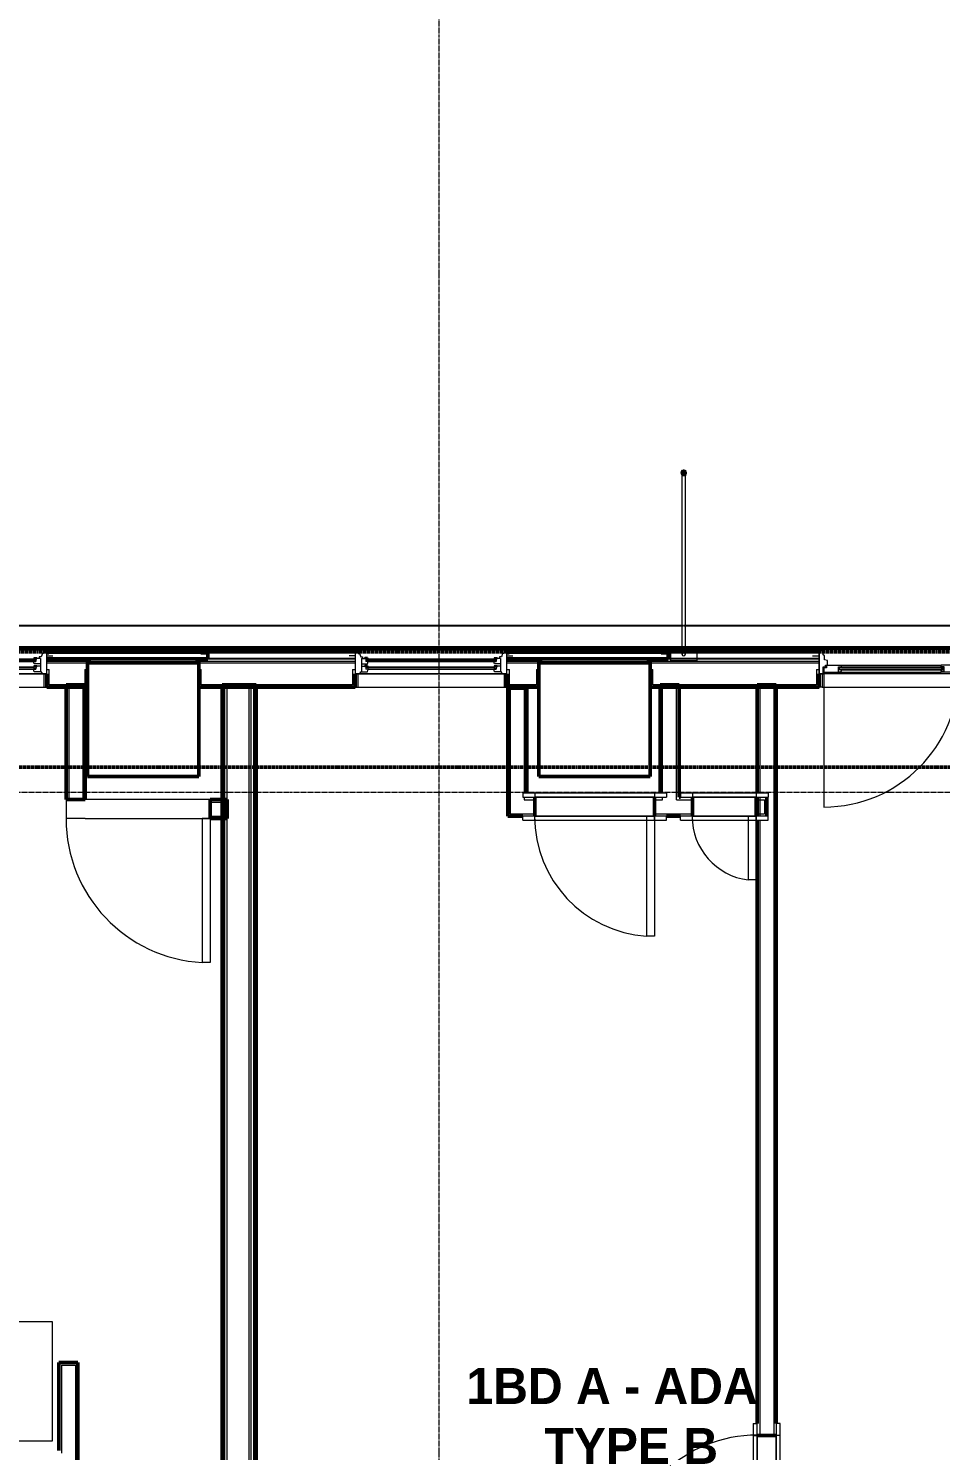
# Model space of a CAD drawing. Header units: inches. Extents: x -4235 to -464, y 9767 to 12347.
# Drawn here: x -3257.1 to -3028.8, y 10651.5 to 11007.3 of the extents above; entities that cross this region are included whole.
import ezdxf

# ---------------------------------------------------------------- set-up
doc = ezdxf.new("R2010")
doc.units = ezdxf.units.IN
doc.header["$MEASUREMENT"] = 0
doc.linetypes.add('Dash 1_16_', pattern=[0.125, 0.0625, -0.0625])
doc.linetypes.add('Grid Line 1_2_', pattern=[0.875, 0.5, -0.125, 0.125, -0.125])
for name, color, linetype, lineweight in [('0-1', 7, 'Continuous', 5), ('0-2', 10, 'Continuous', 9), ('A-AREA-IDEN', 2, 'Continuous', 9), ('A-DOOR-1', 10, 'Continuous', 9), ('A-DOOR-2', 50, 'Continuous', 20), ('A-DOOR-5', 31, 'Continuous', 9), ('A-DOOR-6', 31, 'Continuous', 20), ('A-DOOR-FRAM', 31, 'Continuous', 9), ('A-DOOR-FRAM-1', 10, 'Continuous', 9), ('A-DOOR-FRAM-3', 31, 'Continuous', 20), ('A-DOOR-GLAZ', 31, 'Continuous', 9), ('A-GENM', 5, 'Continuous', 9), ('A-GENM-4', 5, 'Continuous', 50), ('A-GLAZ-1', 151, 'Continuous', 9), ('A-GLAZ-2', 151, 'Continuous', 20), ('A-GLAZ-3', 151, 'Continuous', 50), ('A-WALL', 113, 'Continuous', 13), ('A-WALL-1', 7, 'Continuous', 50), ('A-WALL-2', 250, 'Continuous', 13), ('A-WALL-3', 10, 'Continuous', 9), ('A-WALL-4', 254, 'Continuous', 9), ('A-WALL-5', 113, 'Continuous', 9), ('A-WALL-6', 113, 'Continuous', 50), ('C-PROP-LINE-1', 91, 'Dash 1_16_', 50), ('I-WALL-1', 7, 'Continuous', 50), ('Q-SPCQ-1', 10, 'Continuous', 9), ('S-GRID-1', 1, 'Grid Line 1_2_', 9)]:
    doc.layers.add(name, color=color, linetype=linetype, lineweight=lineweight)
doc.styles.add('Century Gothic_B', font='GOTHICB.TTF', dxfattribs={"height": 9})

# ---------------------------------------------------------------- blocks, each defined once
blk = doc.blocks.new('SWING - SINGLE - FLUSH - 2-10 x 6-8 - PRIVACY-3199405-BACKGROUND - RCP - 3RD FLOOR')
at = {"layer": 'A-DOOR-1'}
blk.add_arc((17, -2.37), 34.07, 180, 266.6343, dxfattribs=at)
at = {"layer": 'A-DOOR-2'}
for p, q in [((15, -2.37), (15, -36.38)), ((17, -2.37), (15, -2.37)), ((17, -2.37), (17, -36.38)), ((17, -36.38), (15, -36.38))]:
    blk.add_line(p, q, dxfattribs=at)
at = {"layer": 'A-DOOR-FRAM-1'}
for p, q in [((-17, 3.38), (-20, 3.38)), ((-20, 3.38), (-20, 2.38)), ((-20, 2.38), (-17, 2.38)), ((17, 3.38), (-17, 3.38)), ((-17, 3.38), (-17, 2.38)), ((-17, 2.38), (17, 2.38)), ((20, 3.38), (17, 3.38)), ((17, 3.38), (17, 2.38)), ((17, 2.38), (20, 2.38)), ((20, 3.38), (20, 2.38)), ((-17, -2.37), (-20, -2.37)), ((-20, -3.37), (-20, -2.37)), ((-20, -3.37), (-17, -3.37)), ((17, -2.37), (-17, -2.37)), ((-17, -3.37), (-17, -2.37)), ((-17, -3.37), (17, -3.37)), ((20, -2.37), (17, -2.37)), ((17, -3.37), (17, -2.37)), ((17, -3.37), (20, -3.37)), ((20, -3.37), (20, -2.37))]:
    blk.add_line(p, q, dxfattribs=at)
blk = doc.blocks.new('SWING - SINGLE - FLUSH - 30_ x 80_ - MAGIC PAK DOOR - ACOUSTICAL SEAL-3199411-BACKGROUND - RCP - 3RD FLOOR')
at = {"layer": 'A-DOOR-1'}
blk.add_arc((15, -2.375), 30.067, 180, 266.18593, dxfattribs=at)
at = {"layer": 'A-DOOR-2'}
for p, q in [((13, -2.375), (13, -32.375)), ((15, -2.375), (13, -2.375)), ((15, -2.375), (15, -32.375)), ((15, -32.375), (13, -32.375))]:
    blk.add_line(p, q, dxfattribs=at)
at = {"layer": 'A-DOOR-FRAM-1'}
for p, q in [((-15, 3.375), (-18, 3.375)), ((-18, 3.375), (-18, 2.375)), ((-18, 2.375), (-15, 2.375)), ((15, 3.375), (-15, 3.375)), ((-15, 3.375), (-15, 2.375)), ((-15, 2.375), (15, 2.375)), ((18, 3.375), (15, 3.375)), ((15, 3.375), (15, 2.375)), ((15, 2.375), (18, 2.375)), ((18, 3.375), (18, 2.375)), ((-15, -2.375), (-18, -2.375)), ((-18, -3.375), (-18, -2.375)), ((-18, -3.375), (-15, -3.375)), ((15, -2.375), (-15, -2.375)), ((-15, -3.375), (-15, -2.375)), ((-15, -3.375), (15, -3.375)), ((18, -2.375), (15, -2.375)), ((15, -3.375), (15, -2.375)), ((15, -3.375), (18, -3.375)), ((18, -3.375), (18, -2.375))]:
    blk.add_line(p, q, dxfattribs=at)
blk = doc.blocks.new('SWING - SINGLE - FLUSH - 1-4 X 6-8 PASSAGE-3199409-BACKGROUND - RCP - 3RD FLOOR')
at = {"layer": 'A-DOOR-1'}
blk.add_arc((8, -2.37), 16.07, 180, 262.8492, dxfattribs=at)
at = {"layer": 'A-DOOR-2'}
for p, q in [((6, -2.37), (6, -18.32)), ((8, -2.37), (6, -2.37)), ((8, -2.37), (8, -18.32)), ((8, -18.32), (6, -18.32))]:
    blk.add_line(p, q, dxfattribs=at)
at = {"layer": 'A-DOOR-FRAM-1'}
for p, q in [((-8, 3.38), (-11, 3.38)), ((-11, 3.38), (-11, 2.38)), ((-11, 2.38), (-8, 2.38)), ((8, 3.38), (-8, 3.38)), ((-8, 3.38), (-8, 2.38)), ((-8, 2.38), (8, 2.38)), ((11, 3.38), (8, 3.38)), ((8, 3.38), (8, 2.38)), ((8, 2.38), (11, 2.38)), ((11, 3.38), (11, 2.38)), ((-8, -2.37), (-11, -2.37)), ((-11, -3.37), (-11, -2.37)), ((-11, -3.37), (-8, -3.37)), ((8, -2.37), (-8, -2.37)), ((-8, -3.37), (-8, -2.37)), ((-8, -3.37), (8, -3.37)), ((11, -2.37), (8, -2.37)), ((8, -3.37), (8, -2.37)), ((8, -3.37), (11, -3.37)), ((11, -3.37), (11, -2.37))]:
    blk.add_line(p, q, dxfattribs=at)
blk = doc.blocks.new('SWING - SINGLE - FLUSH - 36_ x 80_ - OFFSET PIVOT DOOR AT MAGIC PAK AND WASHER_DRYER-3199415-BACKGROUND - RCP - 3RD FLOOR')
at = {"layer": 'A-DOOR-1'}
blk.add_arc((18, -2.37), 36.07, 180, 266.8211, dxfattribs=at)
at = {"layer": 'A-DOOR-2'}
for p, q in [((16, -2.37), (16, -38.39)), ((18, -2.37), (16, -2.37)), ((18, -2.37), (18, -38.39)), ((18, -38.39), (16, -38.39))]:
    blk.add_line(p, q, dxfattribs=at)
blk = doc.blocks.new('Refrigerator_-_Side-by-Side_6047 - 36_ X 30_-1372843-BACKGROUND - RCP - 3RD FLOOR')
at = {"layer": 'Q-SPCQ-1'}
for p, q in [((-17.88, 15.58), (17.87, 15.58)), ((-17.88, -14.42), (-17.88, 15.58)), ((17.87, 15.58), (17.87, -14.42)), ((17.87, -14.42), (-17.88, -14.42))]:
    blk.add_line(p, q, dxfattribs=at)
blk = doc.blocks.new('CTR - 1st Phase - Unit Layouts_rvt-1-BACKGROUND - RCP - 3RD FLOOR')
at = {"layer": 'A-WALL-1'}
for p, q in [((-3247.6, 10814.39), (-3247.6, 10843.13)), ((-3247.6, 10843.13), (-3246.97, 10843.13)), ((-3246.97, 10843.13), (-3243.47, 10843.13)), ((-3243.47, 10843.13), (-3242.85, 10843.13)), ((-3242.85, 10843.13), (-3242.85, 10814.39)), ((-3137.12, 10810.24), (-3137.12, 10842.61)), ((-3137.12, 10842.61), (-3136.5, 10842.61)), ((-3136.5, 10842.61), (-3133, 10842.61)), ((-3133, 10842.61), (-3132.37, 10842.61)), ((-3132.37, 10842.61), (-3132.37, 10815.99)), ((-3098.98, 10815.99), (-3098.98, 10843.14)), ((-3098.98, 10843.14), (-3098.35, 10843.14)), ((-3098.35, 10843.14), (-3094.85, 10843.14)), ((-3094.85, 10843.14), (-3094.23, 10843.14)), ((-3094.23, 10843.14), (-3094.23, 10814.99)), ((-3074.67, 10815.99), (-3074.67, 10843.14)), ((-3074.67, 10843.14), (-3074.05, 10843.14)), ((-3074.05, 10843.14), (-3070.55, 10843.14)), ((-3070.55, 10843.14), (-3069.92, 10843.14)), ((-3069.92, 10843.14), (-3069.92, 10658.34)), ((-3242.85, 10814.39), (-3247.6, 10814.39)), ((-3211.6, 10809.64), (-3211.6, 10814.39)), ((-3211.6, 10814.39), (-3207.32, 10814.39)), ((-3207.32, 10814.39), (-3207.32, 10813.77)), ((-3207.32, 10813.77), (-3207.32, 10810.27)), ((-3130.36, 10814.99), (-3130.36, 10810.24)), ((-3100.36, 10810.24), (-3100.36, 10814.99)), ((-3094.23, 10814.99), (-3093.92, 10814.99)), ((-3090.92, 10814.99), (-3090.92, 10810.24)), ((-3074.92, 10810.24), (-3074.92, 10814.99)), ((-3074.67, 10810.24), (-3074.67, 10814.99)), ((-3072.24, 10814.99), (-3072.24, 10814.36)), ((-3072.24, 10814.36), (-3072.24, 10810.86)), ((-3207.32, 10809.64), (-3211.6, 10809.64)), ((-3207.32, 10810.27), (-3207.32, 10809.64)), ((-3136.5, 10810.24), (-3137.12, 10810.24)), ((-3133.36, 10810.24), (-3136.5, 10810.24)), ((-3093.92, 10810.24), (-3097.36, 10810.24)), ((-3074.67, 10658.34), (-3074.67, 10809.24)), ((-3072.24, 10810.86), (-3072.24, 10810.24)), ((-3249.45, 10651.54), (-3249.45, 10673.55)), ((-3249.45, 10673.55), (-3248.82, 10673.55)), ((-3248.82, 10673.55), (-3245.32, 10673.55)), ((-3245.32, 10673.55), (-3244.7, 10673.55)), ((-3244.7, 10673.55), (-3244.7, 10568.04)), ((-3069.92, 10655.34), (-3074.67, 10655.34))]:
    blk.add_line(p, q, dxfattribs=at)
at = {"layer": 'A-WALL-2'}
for p, q in [((-3246.97, 10842.51), (-3246.97, 10814.39)), ((-3246.97, 10842.51), (-3243.47, 10842.51)), ((-3243.47, 10842.51), (-3243.47, 10814.39)), ((-3136.5, 10841.99), (-3136.5, 10810.86)), ((-3136.5, 10841.99), (-3133, 10841.99)), ((-3133, 10841.99), (-3133, 10815.99)), ((-3098.35, 10842.51), (-3094.85, 10842.51)), ((-3098.35, 10815.99), (-3098.35, 10842.51)), ((-3094.85, 10814.99), (-3094.85, 10842.51)), ((-3074.05, 10842.51), (-3070.55, 10842.51)), ((-3074.05, 10842.51), (-3074.05, 10815.99)), ((-3070.55, 10842.51), (-3070.55, 10655.34)), ((-3211.6, 10813.77), (-3207.95, 10813.77)), ((-3207.95, 10813.77), (-3207.95, 10810.27)), ((-3133, 10814.99), (-3133, 10814.36)), ((-3133, 10814.36), (-3132.37, 10814.36)), ((-3132.37, 10814.36), (-3130.36, 10814.36)), ((-3100.36, 10814.36), (-3098.35, 10814.36)), ((-3098.35, 10814.36), (-3098.35, 10814.99)), ((-3094.85, 10814.36), (-3094.85, 10814.99)), ((-3094.85, 10814.36), (-3090.92, 10814.36)), ((-3074.92, 10814.36), (-3072.86, 10814.36)), ((-3074.05, 10814.99), (-3074.05, 10810.24)), ((-3072.86, 10814.36), (-3072.86, 10810.86)), ((-3211.6, 10810.27), (-3207.95, 10810.27)), ((-3136.5, 10810.86), (-3133, 10810.86)), ((-3133, 10810.86), (-3132.37, 10810.86)), ((-3132.37, 10810.86), (-3130.36, 10810.86)), ((-3100.36, 10810.86), (-3090.92, 10810.86)), ((-3074.92, 10810.86), (-3072.86, 10810.86)), ((-3074.05, 10809.24), (-3074.05, 10655.34)), ((-3248.82, 10672.93), (-3245.32, 10672.93)), ((-3248.82, 10672.93), (-3248.82, 10650.92)), ((-3245.32, 10672.93), (-3245.32, 10568.04))]:
    blk.add_line(p, q, dxfattribs=at)
at = {"layer": 'A-WALL-3'}
for p, q in [((-3247.6, 10814.39), (-3247.6, 10809.64)), ((-3211.6, 10814.39), (-3242.85, 10814.39)), ((-3100.36, 10814.99), (-3130.36, 10814.99)), ((-3074.92, 10814.99), (-3090.92, 10814.99)), ((-3242.85, 10809.64), (-3247.6, 10809.64)), ((-3242.85, 10809.64), (-3211.6, 10809.64)), ((-3130.36, 10810.24), (-3100.36, 10810.24)), ((-3090.92, 10810.24), (-3074.92, 10810.24)), ((-3074.67, 10655.34), (-3074.67, 10621.34)), ((-3069.92, 10621.34), (-3069.92, 10655.34))]:
    blk.add_line(p, q, dxfattribs=at)
at = {"layer": 'A-WALL-4'}
for p, q in [((-3242.85, 10814.39), (-3247.6, 10814.39)), ((-3211.6, 10809.64), (-3211.6, 10814.39)), ((-3130.36, 10810.24), (-3130.36, 10814.99)), ((-3100.36, 10810.24), (-3100.36, 10814.99)), ((-3090.92, 10810.24), (-3090.92, 10814.99)), ((-3074.92, 10810.24), (-3074.92, 10814.99)), ((-3074.67, 10655.34), (-3069.92, 10655.34))]:
    blk.add_line(p, q, dxfattribs=at)
at = {"layer": '0-2'}
for name, p in [('SWING - SINGLE - FLUSH - 30_ x 80_ - MAGIC PAK DOOR - ACOUSTICAL SEAL-3199411-BACKGROUND - RCP - 3RD FLOOR', (-3115.36, 10812.61)), ('SWING - SINGLE - FLUSH - 1-4 X 6-8 PASSAGE-3199409-BACKGROUND - RCP - 3RD FLOOR', (-3082.92, 10812.61)), ('SWING - SINGLE - FLUSH - 36_ x 80_ - OFFSET PIVOT DOOR AT MAGIC PAK AND WASHER_DRYER-3199415-BACKGROUND - RCP - 3RD FLOOR', (-3229.6, 10812.02)), ('Refrigerator_-_Side-by-Side_6047 - 36_ X 30_-1372843-BACKGROUND - RCP - 3RD FLOOR', (-3269.05, 10668.28))]:
    blk.add_blockref(name, p, dxfattribs=at)
at = {"layer": '0-2', "rotation": 269.9999999999209}
blk.add_blockref('SWING - SINGLE - FLUSH - 2-10 x 6-8 - PRIVACY-3199405-BACKGROUND - RCP - 3RD FLOOR', (-3072.3, 10638.34), dxfattribs=at)
blk = doc.blocks.new('CTR - 1st Phase - Common Walls_rvt-1-BACKGROUND - RCP - 3RD FLOOR')
at = {"layer": 'A-WALL-2'}
for p, q in [((-3207.95, 10476.16), (-3207.95, 10843.14)), ((-3207.32, 10476.16), (-3207.32, 10843.14)), ((-3201.82, 10476.16), (-3201.82, 10843.14)), ((-3201.32, 10476.16), (-3201.32, 10843.14)), ((-3200.7, 10476.16), (-3200.7, 10843.14))]:
    blk.add_line(p, q, dxfattribs=at)
at = {"layer": 'I-WALL-1'}
for p, q in [((-3208.57, 10476.16), (-3208.57, 10843.14)), ((-3208.57, 10843.14), (-3200.07, 10843.14)), ((-3200.07, 10843.14), (-3200.07, 10582.66))]:
    blk.add_line(p, q, dxfattribs=at)
blk = doc.blocks.new('Basic Wall _ EXT - FIBER CEMENT - LARGE - ___-2162459-BACKGROUND - RCP - 3RD FLOOR')
at = {"layer": 'A-WALL-5'}
for p, q in [((-2176.93, 10852.26), (-3400.56, 10852.26)), ((-2176.93, 10852.26), (-3400.55, 10852.26)), ((-2176.93, 10852.26), (-3400.55, 10852.26)), ((-2176.93, 10852.28), (-3400.53, 10852.28)), ((-2176.93, 10852.3), (-3400.52, 10852.3)), ((-2176.93, 10852.3), (-3400.52, 10852.3)), ((-2067.92, 10852.6), (-3400.21, 10852.6)), ((-3212.17, 10849.67), (-3252.51, 10849.67)), ((-3212.17, 10849.67), (-3252.51, 10849.67)), ((-3252.51, 10849.64), (-3242.32, 10849.64)), ((-3242.32, 10849.64), (-3252.51, 10849.64)), ((-3241.89, 10849.64), (-3242.32, 10849.64)), ((-3214.89, 10849.64), (-3241.89, 10849.64)), ((-3214.45, 10849.64), (-3214.89, 10849.64)), ((-3214.45, 10849.64), (-3212.17, 10849.64)), ((-3212.17, 10849.64), (-3214.45, 10849.64)), ((-3175.34, 10849.67), (-3212.17, 10849.67)), ((-3175.34, 10849.67), (-3212.17, 10849.67)), ((-3212.17, 10849.64), (-3175.34, 10849.64)), ((-3175.34, 10849.64), (-3212.17, 10849.64)), ((-3096.97, 10849.67), (-3137.31, 10849.67)), ((-3096.97, 10849.67), (-3137.31, 10849.67)), ((-3137.31, 10849.64), (-3129.32, 10849.64)), ((-3129.32, 10849.64), (-3137.31, 10849.64)), ((-3128.89, 10849.64), (-3129.32, 10849.64)), ((-3101.89, 10849.64), (-3128.89, 10849.64)), ((-3101.45, 10849.64), (-3101.89, 10849.64)), ((-3101.45, 10849.64), (-3096.97, 10849.64)), ((-3096.97, 10849.64), (-3101.45, 10849.64)), ((-3059.19, 10849.67), (-3096.97, 10849.67)), ((-3059.19, 10849.67), (-3096.97, 10849.67)), ((-3096.97, 10849.64), (-3059.19, 10849.64)), ((-3059.19, 10849.64), (-3096.97, 10849.64))]:
    blk.add_line(p, q, dxfattribs=at)
blk = doc.blocks.new('Basic Wall _ EXT - FIBER CEMENT - SMALL - ___-2145933-BACKGROUND - RCP - 3RD FLOOR')
at = {"layer": 'A-WALL-5'}
for p, q in [((-3394.94, 10857.87), (-3093.45, 10857.87)), ((-3093.45, 10857.87), (-3394.94, 10857.87)), ((-3093.45, 10857.95), (-3394.86, 10857.95)), ((-3093.45, 10857.95), (-3394.86, 10857.95)), ((-3093.34, 10857.95), (-3093.39, 10857.95)), ((-3093.34, 10857.95), (-3093.39, 10857.95)), ((-3093.39, 10857.87), (-3093.34, 10857.87)), ((-3093.34, 10857.87), (-3093.39, 10857.87)), ((-3093.27, 10857.95), (-3093.33, 10857.95)), ((-3093.27, 10857.95), (-3093.33, 10857.95)), ((-3093.33, 10857.87), (-3093.27, 10857.87)), ((-3093.27, 10857.87), (-3093.33, 10857.87)), ((-3093.18, 10857.95), (-3093.25, 10857.95)), ((-3093.18, 10857.95), (-3093.25, 10857.95)), ((-3093.25, 10857.87), (-3093.18, 10857.87)), ((-3093.18, 10857.87), (-3093.25, 10857.87)), ((-3093.08, 10857.95), (-3093.16, 10857.95)), ((-3093.08, 10857.95), (-3093.16, 10857.95)), ((-3093.16, 10857.87), (-3093.08, 10857.87)), ((-3093.08, 10857.87), (-3093.16, 10857.87)), ((-3092.99, 10857.95), (-3093.07, 10857.95)), ((-3092.99, 10857.95), (-3093.07, 10857.95)), ((-3093.07, 10857.87), (-3092.99, 10857.87)), ((-3092.99, 10857.87), (-3093.07, 10857.87)), ((-3092.9, 10857.95), (-3092.97, 10857.95)), ((-3092.9, 10857.95), (-3092.97, 10857.95)), ((-3092.97, 10857.87), (-3092.9, 10857.87)), ((-3092.9, 10857.87), (-3092.97, 10857.87)), ((-3092.82, 10857.95), (-3092.88, 10857.95)), ((-3092.82, 10857.95), (-3092.88, 10857.95)), ((-3092.88, 10857.87), (-3092.82, 10857.87)), ((-3092.82, 10857.87), (-3092.88, 10857.87)), ((-3092.76, 10857.95), (-3092.81, 10857.95)), ((-3092.76, 10857.95), (-3092.81, 10857.95)), ((-3092.81, 10857.87), (-3092.76, 10857.87)), ((-3092.76, 10857.87), (-3092.81, 10857.87)), ((-2989.96, 10857.95), (-3092.7, 10857.95)), ((-2989.96, 10857.95), (-3092.7, 10857.95)), ((-3092.7, 10857.87), (-2989.96, 10857.87)), ((-2989.96, 10857.87), (-3092.7, 10857.87)), ((-3096.33, 10851.92), (-3400.67, 10851.92)), ((-3096.33, 10851.85), (-3400.67, 10851.85)), ((-3175.34, 10851.47), (-3252.51, 10851.47)), ((-3175.34, 10851.39), (-3252.51, 10851.39)), ((-3175.34, 10851.39), (-3252.51, 10851.39)), ((-3096.33, 10851.47), (-3137.31, 10851.47)), ((-3096.33, 10851.39), (-3137.31, 10851.39)), ((-3096.33, 10851.39), (-3137.31, 10851.39)), ((-3096.22, 10851.92), (-3096.33, 10851.92)), ((-3096.22, 10851.85), (-3096.33, 10851.85)), ((-3096.24, 10851.47), (-3096.33, 10851.47)), ((-3096.24, 10851.39), (-3096.33, 10851.39)), ((-3096.24, 10851.39), (-3096.33, 10851.39)), ((-3095.9, 10851.92), (-3096.22, 10851.92)), ((-3095.91, 10851.85), (-3096.22, 10851.85)), ((-3093.45, 10851.47), (-3096.22, 10851.47)), ((-3093.45, 10851.39), (-3096.22, 10851.39)), ((-3093.45, 10851.39), (-3096.22, 10851.39)), ((-3095.39, 10851.92), (-3095.89, 10851.92)), ((-3095.4, 10851.85), (-3095.89, 10851.85)), ((-3094.72, 10851.92), (-3095.37, 10851.92)), ((-3094.74, 10851.85), (-3095.37, 10851.85)), ((-3093.94, 10851.92), (-3094.7, 10851.92)), ((-3093.45, 10851.85), (-3094.7, 10851.85)), ((-3093.45, 10851.92), (-3093.92, 10851.92)), ((-3093.34, 10851.92), (-3093.4, 10851.92)), ((-3093.34, 10851.85), (-3093.4, 10851.85)), ((-3093.34, 10851.47), (-3093.4, 10851.47)), ((-3093.34, 10851.39), (-3093.4, 10851.39)), ((-3093.34, 10851.39), (-3093.4, 10851.39)), ((-3093.26, 10851.92), (-3093.34, 10851.92)), ((-3093.26, 10851.85), (-3093.34, 10851.85)), ((-3093.26, 10851.47), (-3093.34, 10851.47)), ((-3093.26, 10851.39), (-3093.34, 10851.39)), ((-3093.26, 10851.39), (-3093.34, 10851.39)), ((-3093.17, 10851.92), (-3093.26, 10851.92)), ((-3093.17, 10851.85), (-3093.26, 10851.85)), ((-3093.17, 10851.39), (-3093.26, 10851.39)), ((-3093.17, 10851.39), (-3093.26, 10851.39)), ((-3093.17, 10851.47), (-3093.23, 10851.47)), ((-3093.1, 10851.92), (-3093.17, 10851.92)), ((-3093.08, 10851.85), (-3093.17, 10851.85)), ((-3093.08, 10851.47), (-3093.17, 10851.47)), ((-3093.08, 10851.39), (-3093.17, 10851.39)), ((-3093.08, 10851.39), (-3093.17, 10851.39)), ((-3092.98, 10851.92), (-3093.07, 10851.92)), ((-3092.98, 10851.85), (-3093.07, 10851.85)), ((-3092.98, 10851.47), (-3093.07, 10851.47)), ((-3092.98, 10851.39), (-3093.07, 10851.39)), ((-3092.98, 10851.39), (-3093.07, 10851.39)), ((-3092.89, 10851.92), (-3092.98, 10851.92)), ((-3092.89, 10851.85), (-3092.98, 10851.85)), ((-3092.89, 10851.47), (-3092.98, 10851.47)), ((-3092.89, 10851.39), (-3092.98, 10851.39)), ((-3092.89, 10851.39), (-3092.98, 10851.39)), ((-3092.81, 10851.92), (-3092.89, 10851.92)), ((-3092.81, 10851.85), (-3092.89, 10851.85)), ((-3092.81, 10851.47), (-3092.89, 10851.47)), ((-3092.81, 10851.39), (-3092.89, 10851.39)), ((-3092.81, 10851.39), (-3092.89, 10851.39)), ((-3092.75, 10851.92), (-3092.81, 10851.92)), ((-3092.75, 10851.85), (-3092.81, 10851.85)), ((-3092.75, 10851.47), (-3092.81, 10851.47)), ((-3092.75, 10851.39), (-3092.81, 10851.39)), ((-3092.75, 10851.39), (-3092.81, 10851.39)), ((-3092.26, 10851.92), (-3092.7, 10851.92)), ((-3090.82, 10851.85), (-3092.7, 10851.85)), ((-3089.94, 10851.47), (-3092.7, 10851.47)), ((-3089.94, 10851.39), (-3092.7, 10851.39)), ((-3089.94, 10851.39), (-3092.7, 10851.39)), ((-3091.48, 10851.92), (-3092.23, 10851.92)), ((-3090.8, 10851.92), (-3091.45, 10851.92)), ((-3090.28, 10851.92), (-3090.78, 10851.92)), ((-3090.29, 10851.85), (-3090.78, 10851.85)), ((-3089.94, 10851.92), (-3090.25, 10851.92)), ((-3089.94, 10851.85), (-3090.24, 10851.85)), ((-3089.83, 10851.92), (-3089.93, 10851.92)), ((-3089.83, 10851.85), (-3089.93, 10851.85)), ((-3089.83, 10851.47), (-3089.92, 10851.47)), ((-3089.83, 10851.39), (-3089.91, 10851.39)), ((-3089.83, 10851.39), (-3089.91, 10851.39)), ((-3059.19, 10851.92), (-3089.83, 10851.92)), ((-3059.19, 10851.85), (-3089.83, 10851.85)), ((-3059.19, 10851.47), (-3089.83, 10851.47)), ((-3059.19, 10851.39), (-3089.83, 10851.39)), ((-3059.19, 10851.39), (-3089.83, 10851.39)), ((-3242.32, 10848.97), (-3252.51, 10848.97)), ((-3242.32, 10848.97), (-3252.51, 10848.97)), ((-3175.34, 10848.97), (-3214.45, 10848.97)), ((-3175.34, 10848.97), (-3214.45, 10848.97)), ((-3129.32, 10848.97), (-3137.31, 10848.97)), ((-3129.32, 10848.97), (-3137.31, 10848.97)), ((-3059.19, 10848.97), (-3101.45, 10848.97)), ((-3059.19, 10848.97), (-3101.45, 10848.97))]:
    blk.add_line(p, q, dxfattribs=at)
blk = doc.blocks.new('Door-Inswing-Andersen-400_Series-Single - 3_ 0-1_8_ x 6_ 7-1_2_ - 3rd floor-2895941-BACKGROUND - RCP - 3RD FLOOR')
at = {"layer": 'A-DOOR-5'}
blk.add_line((16.87, 0.66), (16.87, 34.41), dxfattribs=at)
blk.add_arc((16.87, 0.66), 33.75, 90, 180, dxfattribs=at)
at = {"layer": 'A-DOOR-6'}
for p, q in [((-16.87, -0.41), (-16.87, 0.66)), ((-16.87, 0.66), (-12.44, 0.66)), ((-13.19, 0.66), (-13.19, -0.66)), ((-13.19, 0.66), (-13.19, 0.59)), ((-13.19, 0.59), (-12.67, 0.59)), ((-12.44, 0.09), (-13.19, 0.09)), ((-12.67, 0.59), (-12.47, 0.34)), ((-12.47, 0.34), (-12.44, 0.16)), ((12.44, 0.66), (-12.44, 0.66)), ((-12.44, 0.16), (-12.44, 0.09)), ((16.87, 0.66), (12.44, 0.66)), ((12.47, 0.34), (12.44, 0.16)), ((12.44, 0.16), (12.44, 0.09)), ((12.44, 0.09), (13.19, 0.09)), ((12.67, 0.59), (12.47, 0.34)), ((13.19, 0.59), (12.67, 0.59)), ((13.19, 0.66), (13.19, -0.66)), ((13.19, 0.66), (13.19, 0.59)), ((16.87, -0.41), (16.87, 0.66)), ((-16.26, -0.42), (-16.87, -0.41)), ((-16.26, -1.06), (-16.26, -0.42)), ((-16.26, -1.06), (-12.44, -1.06)), ((-13.19, -0.66), (-12.44, -0.66)), ((-12.44, -0.75), (-12.47, -1.06)), ((-12.44, -0.66), (-12.44, -0.75)), ((12.44, -1.06), (-12.44, -1.06)), ((12.44, -0.66), (12.44, -0.75)), ((13.19, -0.66), (12.44, -0.66)), ((12.44, -0.75), (12.47, -1.06)), ((16.26, -1.06), (12.44, -1.06)), ((16.26, -0.42), (16.87, -0.41)), ((16.26, -1.06), (16.26, -0.42))]:
    blk.add_line(p, q, dxfattribs=at)
at = {"layer": 'A-DOOR-FRAM'}
for p, q in [((-17.94, 4.44), (-17.31, 4.44)), ((-17.94, 1.12), (-17.94, 4.44)), ((-17.31, 4.44), (-17.31, 1.12)), ((17.31, 4.44), (17.94, 4.44)), ((17.31, 1.12), (17.31, 4.44)), ((17.94, 4.44), (17.94, 1.12)), ((-17.31, 1.12), (-17.94, 1.12)), ((17.94, 1.12), (17.31, 1.12))]:
    blk.add_line(p, q, dxfattribs=at)
at = {"layer": 'A-DOOR-FRAM-3'}
for p, q in [((-18.06, -4.75), (-18.06, 1.12)), ((-18.06, 1.12), (-17.03, 1.12)), ((-17.69, 1.12), (-18.06, 1.12)), ((-18.06, 1.12), (18.06, 1.12)), ((-18.06, -5.09), (-18.06, 1.12)), ((-17.03, 1.12), (-17.03, -0.66)), ((17.03, 1.12), (17.03, -0.66)), ((18.06, 1.12), (17.03, 1.12)), ((18.06, -4.75), (18.06, 1.12)), ((18.06, 1.12), (18.06, -5.09)), ((-19.69, -3.44), (-18.06, -3.44)), ((-17.03, -0.66), (-16.45, -0.66)), ((-16.69, -3.39), (-17.03, -3.63)), ((-16, -2.23), (-16.69, -2.39)), ((-16.69, -2.39), (-16.69, -3.39)), ((-16.45, -0.66), (-16.45, -1.09)), ((-16.45, -1.09), (-16, -1.09)), ((-16, -1.09), (-16, -2.23)), ((16.45, -1.09), (16, -1.09)), ((16, -1.09), (16, -2.23)), ((16, -2.23), (16.69, -2.39)), ((16.45, -0.66), (16.45, -1.09)), ((17.03, -0.66), (16.45, -0.66)), ((16.69, -2.39), (16.69, -3.39)), ((16.69, -3.39), (17.03, -3.63)), ((19.69, -3.44), (18.06, -3.44)), ((-18.06, -4.75), (-17.03, -4.75)), ((18.06, -5.09), (-18.06, -5.09)), ((-17.03, -3.63), (-17.03, -4.75)), ((17.03, -3.63), (17.03, -4.75)), ((18.06, -4.75), (17.03, -4.75))]:
    blk.add_line(p, q, dxfattribs=at)
at = {"layer": 'A-DOOR-GLAZ'}
for p, q in [((12.44, 0.09), (-12.44, 0.09)), ((-13.19, -0.06), (-12.44, -0.06)), ((-12.44, -0.5), (-13.19, -0.5)), ((-12.98, -0.5), (-12.98, -0.06)), ((12.44, -0.06), (-12.44, -0.06)), ((12.44, -0.5), (-12.44, -0.5)), ((12.44, -0.66), (-12.44, -0.66)), ((13.19, -0.06), (12.44, -0.06)), ((12.44, -0.5), (13.19, -0.5)), ((12.98, -0.5), (12.98, -0.06))]:
    blk.add_line(p, q, dxfattribs=at)
blk = doc.blocks.new('Perforated Panel at Magic-Pak - hvac panel - 3rd floor-2505075-BACKGROUND - RCP - 3RD FLOOR')
at = {"layer": 'A-GLAZ-3'}
for p, q in [((-19.01, 4.44), (19.01, 4.44)), ((-19.01, 4.37), (-19.01, 4.44)), ((19.01, 4.37), (-19.01, 4.37)), ((19.01, 4.44), (19.01, 4.37))]:
    blk.add_line(p, q, dxfattribs=at)
blk = doc.blocks.new('Window-Double_Hung-Andersen-400_Series-Tilt_Wash - DOUBLE HUNG - COTTAGE - 3RD FLOOR-2888224-BACKGROUND - RCP - 3RD FLOOR')
at = {"layer": 'A-GLAZ-1'}
for p, q in [((-16.29, 2.5), (-15.7, 2.5)), ((-16.29, 2.12), (-15.7, 2.12)), ((-16.29, 0.56), (-15.7, 0.56)), ((-16.29, 0.19), (-15.7, 0.19)), ((-15.82, 2.5), (-15.82, 2.12)), ((-15.82, 0.56), (-15.82, 0.19)), ((-15.7, 2.63), (15.7, 2.63)), ((-15.7, 2.5), (15.7, 2.5)), ((-15.7, 2.12), (15.7, 2.12)), ((-15.7, 2), (15.7, 2)), ((-15.7, 0.69), (15.7, 0.69)), ((-15.7, 0.56), (15.7, 0.56)), ((-15.7, 0.19), (15.7, 0.19)), ((-15.7, 0.06), (15.7, 0.06)), ((16.29, 2.5), (15.7, 2.5)), ((16.29, 2.12), (15.7, 2.12)), ((16.29, 0.56), (15.7, 0.56)), ((16.29, 0.19), (15.7, 0.19)), ((15.82, 2.5), (15.82, 2.12)), ((15.82, 0.56), (15.82, 0.19)), ((-19.01, -2.44), (-19.01, -3.94)), ((-19.01, -2.44), (-18.95, -2.44)), ((18.95, -1.06), (-18.95, -1.06)), ((-18.95, -1.06), (-18.95, -4.44)), ((-18.32, -1.06), (-18.32, -4.44)), ((18.32, -1.06), (18.32, -4.44)), ((18.95, -4.44), (18.95, -1.06)), ((18.95, -2.44), (19.01, -2.44)), ((19.01, -3.94), (19.01, -2.44)), ((-19.01, -3.94), (-18.95, -3.94)), ((-18.95, -4.44), (18.95, -4.44)), ((18.95, -3.94), (19.01, -3.94))]:
    blk.add_line(p, q, dxfattribs=at)
at = {"layer": 'A-GLAZ-2'}
for p, q in [((19.01, 4.81), (-19.01, 4.81)), ((-19.01, 4.81), (-19.01, -1.06)), ((-18.2, 4.81), (-18.2, 4)), ((-18.2, 4), (-17.92, 4)), ((-17.92, 4), (-17.61, 3.19)), ((17.92, 4), (17.61, 3.19)), ((18.2, 4), (17.92, 4)), ((18.2, 4.81), (18.2, 4)), ((19.01, -1.06), (19.01, 4.81)), ((-19.01, 3.44), (-20.51, 3.44)), ((-17.61, 3.19), (-17.14, 3.19)), ((-17.42, 2.75), (-16.57, 2.75)), ((-17.42, 2.75), (-17.42, -0.56)), ((-17.42, 1.37), (-15.86, 1.37)), ((-17.42, 0.81), (-16.57, 0.81)), ((-17.14, 3.19), (-17.14, 2.75)), ((-15.86, 2.97), (-16.57, 2.97)), ((-16.57, 2.63), (-16.57, 2.97)), ((-15.7, 2.63), (-16.57, 2.63)), ((-15.86, 1.03), (-16.57, 1.03)), ((-16.57, 0.69), (-16.57, 1.03)), ((-15.7, 0.69), (-16.57, 0.69)), ((-16.29, 2.63), (-16.29, 2)), ((-15.7, 2), (-16.29, 2)), ((-16.29, 0.69), (-16.29, 0.06)), ((-15.7, 0.06), (-16.29, 0.06)), ((-15.86, 2.97), (-15.7, 2.63)), ((-15.86, 1.37), (-15.7, 2)), ((-15.86, 1.03), (-15.7, 0.69)), ((-15.86, -0.56), (-15.7, 0.06)), ((15.86, 2.97), (15.7, 2.63)), ((15.7, 2.63), (16.57, 2.63)), ((15.7, 2), (16.29, 2)), ((15.86, 1.37), (15.7, 2)), ((15.86, 1.03), (15.7, 0.69)), ((15.7, 0.69), (16.57, 0.69)), ((15.7, 0.06), (16.29, 0.06)), ((15.86, -0.56), (15.7, 0.06)), ((15.86, 2.97), (16.57, 2.97)), ((17.42, 1.37), (15.86, 1.37)), ((15.86, 1.03), (16.57, 1.03)), ((16.29, 2.63), (16.29, 2)), ((16.29, 0.69), (16.29, 0.06)), ((16.57, 2.63), (16.57, 2.97)), ((17.42, 2.75), (16.57, 2.75)), ((16.57, 0.69), (16.57, 1.03)), ((17.42, 0.81), (16.57, 0.81)), ((17.14, 3.19), (17.14, 2.75)), ((17.61, 3.19), (17.14, 3.19)), ((17.42, 2.75), (17.42, -0.56)), ((19.01, 3.44), (20.51, 3.44)), ((-19.01, -1.06), (19.01, -1.06)), ((-17.67, -0.78), (-18, -1.06)), ((-17.67, -0.78), (-17.67, -0.56)), ((-17.67, -0.56), (-15.86, -0.56)), ((17.67, -0.56), (15.86, -0.56)), ((17.67, -0.78), (17.67, -0.56)), ((17.67, -0.78), (18, -1.06))]:
    blk.add_line(p, q, dxfattribs=at)
blk = doc.blocks.new('V-Series_EWC4_SPVU_RFA_2015 - 2ND AND 3RD FLOOR-2226480-BACKGROUND - RCP - 3RD FLOOR')
at = {"layer": 'A-GENM-4'}
for p, q in [((-3858.97, 11736.15), (-3858.97, 11736.59)), ((-3858.97, 11736.59), (-3829.54, 11736.59)), ((-3858.97, 11735.65), (-3858.97, 11736.15)), ((-3858.97, 11736.15), (-3857.97, 11736.15)), ((-3857.97, 11736.15), (-3858.97, 11736.15)), ((-3858.97, 11709.65), (-3858.97, 11735.65)), ((-3857.97, 11736.15), (-3857.97, 11735.65)), ((-3857.97, 11709.15), (-3857.97, 11736.15)), ((-3857.97, 11735.65), (-3857.97, 11709.65)), ((-3829.54, 11736.59), (-3829.54, 11708.71)), ((-3858.97, 11709.15), (-3858.97, 11709.65)), ((-3857.97, 11709.15), (-3858.97, 11709.15)), ((-3858.97, 11708.71), (-3858.97, 11709.15)), ((-3858.97, 11709.15), (-3857.97, 11709.15)), ((-3829.54, 11708.71), (-3858.97, 11708.71)), ((-3857.97, 11709.65), (-3857.97, 11709.15))]:
    blk.add_line(p, q, dxfattribs=at)
blk = doc.blocks.new('Walls 100 - Walls 1-2572300-BACKGROUND - RCP - 3RD FLOOR')
at = {"layer": 'A-WALL-5'}
for p, q in [((-3093.45, 10852.58), (-3093.45, 10896.13)), ((-3092.7, 10896.13), (-3092.7, 10852.58)), ((-3096.33, 10851.39), (-3096.33, 10852.02)), ((-3089.83, 10852.02), (-3096.33, 10852.02)), ((-3096.33, 10852.02), (-3095.89, 10852.02)), ((-3096.33, 10851.14), (-3096.33, 10851.39)), ((-3095.89, 10852.02), (-3094.7, 10852.02)), ((-3094.7, 10852.02), (-3093.45, 10852.02)), ((-3093.45, 10852.26), (-3093.45, 10852.41)), ((-3093.45, 10852.02), (-3093.45, 10852.26)), ((-3093.45, 10851.39), (-3093.45, 10852.02)), ((-3093.45, 10851.16), (-3093.45, 10851.39)), ((-3093.4, 10852.02), (-3093.34, 10852.02)), ((-3093.34, 10852.02), (-3093.27, 10852.02)), ((-3093.26, 10852.02), (-3093.18, 10852.02)), ((-3093.17, 10852.02), (-3093.08, 10852.02)), ((-3093.07, 10852.02), (-3092.98, 10852.02)), ((-3092.98, 10852.02), (-3092.89, 10852.02)), ((-3092.89, 10852.02), (-3092.81, 10852.02)), ((-3092.81, 10852.02), (-3092.75, 10852.02)), ((-3092.7, 10852.41), (-3092.7, 10852.26)), ((-3092.7, 10852.26), (-3092.7, 10852.02)), ((-3092.7, 10852.02), (-3092.7, 10851.39)), ((-3092.7, 10852.02), (-3089.83, 10852.02)), ((-3092.7, 10851.39), (-3092.7, 10851.17)), ((-3089.83, 10852.02), (-3089.83, 10851.39)), ((-3089.83, 10851.39), (-3089.83, 10849.67)), ((-3096.33, 10849.64), (-3096.33, 10851.11)), ((-3096.33, 10849.08), (-3096.33, 10849.62)), ((-3089.83, 10849.08), (-3096.33, 10849.08)), ((-3096.33, 10849.08), (-3093.92, 10849.08)), ((-3093.92, 10849.08), (-3089.83, 10849.08)), ((-3093.45, 10850.71), (-3093.45, 10851.14)), ((-3092.7, 10851.14), (-3092.7, 10850.71)), ((-3089.83, 10849.64), (-3089.83, 10849.08))]:
    blk.add_line(p, q, dxfattribs=at)
for start_param, end_param in [(2.879936, 3.119324), (3.141593, 6.283185), (2.698715, 2.879008), (2.356886, 2.616602), (2.095464, 2.354408), (1.834037, 2.071392), (1.572547, 1.830655), (1.310938, 1.569046), (1.049162, 1.307556), (0.787185, 0.984131), (0.524991, 0.784707), (0.262584, 0.523234), (0, 0.261656)]:
    blk.add_ellipse((-3093.08, 10850.71), major_axis=(0.375, 0), ratio=0.86769, start_param=start_param, end_param=end_param, dxfattribs=at)
at = {"layer": 'A-WALL-6', "flags": 128}
for points in [[(-3093.45, 10896.13), (-3093.44, 10896.23), (-3093.41, 10896.33), (-3093.36, 10896.42), (-3093.29, 10896.48), (-3093.21, 10896.53), (-3093.12, 10896.56), (-3093.03, 10896.56), (-3092.94, 10896.53), (-3092.86, 10896.48), (-3092.8, 10896.42), (-3092.74, 10896.33), (-3092.71, 10896.23), (-3092.7, 10896.13)], [(-3092.7, 10896.13), (-3092.71, 10896.03), (-3092.74, 10895.93), (-3092.8, 10895.84), (-3092.86, 10895.77), (-3092.94, 10895.72), (-3093.03, 10895.7), (-3093.12, 10895.7), (-3093.21, 10895.72), (-3093.29, 10895.77), (-3093.36, 10895.84), (-3093.41, 10895.93), (-3093.44, 10896.03), (-3093.45, 10896.13)]]:
    blk.add_lwpolyline(points, dxfattribs=at)
blk = doc.blocks.new('Family - ___-2835860-BACKGROUND - RCP - 3RD FLOOR')
at = {"layer": 'C-PROP-LINE-1'}
blk.add_line((-2067.92, 10851.39), (-3401.42, 10851.39), dxfattribs=at)
blk = doc.blocks.new('Family - ___-2835903-BACKGROUND - RCP - 3RD FLOOR')
at = {"layer": 'C-PROP-LINE-1'}
blk.add_line((-2096.82, 10822.49), (-3400.92, 10822.49), dxfattribs=at)
blk = doc.blocks.new('Family - ___-2835932-BACKGROUND - RCP - 3RD FLOOR')
at = {"layer": 'C-PROP-LINE-1'}
blk.add_line((-2067.92, 10851.39), (-3401.42, 10851.39), dxfattribs=at)

msp = doc.modelspace()

# ---------------------------------------------------------------- linework, layer by layer
at = {"layer": 'A-WALL'}
for p, q in [((-3252.51, 10848.64), (-3242.32, 10848.64)), ((-3214.45, 10848.64), (-3175.34, 10848.64)), ((-3212.17, 10851.14), (-3175.34, 10851.14)), ((-3212.17, 10849.64), (-3175.34, 10849.64)), ((-3137.31, 10848.64), (-3129.32, 10848.64)), ((-3101.45, 10848.64), (-3059.19, 10848.64)), ((-3096.97, 10851.14), (-3059.19, 10851.14)), ((-3096.97, 10849.64), (-3059.19, 10849.64)), ((-3252.51, 10846.95), (-3251.89, 10846.95)), ((-3251.89, 10843.14), (-3251.89, 10846.95)), ((-3242.95, 10846.95), (-3242.32, 10846.95)), ((-3242.95, 10846.95), (-3242.95, 10843.14)), ((-3214.45, 10846.95), (-3213.82, 10846.95)), ((-3213.82, 10843.14), (-3213.82, 10846.95)), ((-3175.96, 10846.95), (-3175.34, 10846.95)), ((-3175.96, 10846.95), (-3175.96, 10843.14)), ((-3137.31, 10846.95), (-3136.69, 10846.95)), ((-3136.69, 10843.14), (-3136.69, 10846.95)), ((-3129.95, 10846.95), (-3129.32, 10846.95)), ((-3129.95, 10846.95), (-3129.95, 10843.14)), ((-3101.45, 10846.95), (-3100.82, 10846.95)), ((-3100.82, 10843.14), (-3100.82, 10846.95)), ((-3059.81, 10846.95), (-3059.19, 10846.95)), ((-3059.81, 10846.95), (-3059.81, 10843.14)), ((-3242.95, 10843.14), (-3251.89, 10843.14)), ((-3175.96, 10843.14), (-3213.82, 10843.14)), ((-3129.95, 10843.14), (-3136.69, 10843.14)), ((-3059.81, 10843.14), (-3100.82, 10843.14))]:
    msp.add_line(p, q, dxfattribs=at)
at = {"layer": 'A-WALL-5'}
for p, q in [((-3251.95, 10851.14), (-3213.92, 10851.14)), ((-3242.32, 10849.64), (-3214.45, 10849.64)), ((-3136.75, 10851.14), (-3098.72, 10851.14)), ((-3129.32, 10849.64), (-3101.45, 10849.64)), ((-3252.57, 10842.51), (-3252.51, 10842.51)), ((-3175.34, 10842.51), (-3175.27, 10842.51)), ((-3137.37, 10842.51), (-3137.31, 10842.51)), ((-3059.19, 10842.51), (-3059.06, 10842.51)), ((-3058.44, 10842.51), (-3023.81, 10842.51))]:
    msp.add_line(p, q, dxfattribs=at)
at = {"layer": 'A-WALL-6'}
for p, q in [((-3252.51, 10851.39), (-3251.95, 10851.39)), ((-3251.95, 10851.39), (-3251.95, 10851.14)), ((-3213.92, 10851.14), (-3213.92, 10851.39)), ((-3213.92, 10851.39), (-3175.34, 10851.39)), ((-3137.31, 10851.39), (-3136.75, 10851.39)), ((-3136.75, 10851.39), (-3136.75, 10851.14)), ((-3098.72, 10851.14), (-3098.72, 10851.39)), ((-3098.72, 10851.39), (-3059.19, 10851.39)), ((-3251.95, 10851.14), (-3252.51, 10851.14)), ((-3252.51, 10849.64), (-3242.32, 10849.64)), ((-3242.32, 10849.64), (-3242.32, 10842.51)), ((-3214.45, 10842.51), (-3214.45, 10849.64)), ((-3214.45, 10849.64), (-3212.17, 10849.64)), ((-3212.17, 10851.14), (-3213.92, 10851.14)), ((-3212.17, 10849.64), (-3212.17, 10851.14)), ((-3136.75, 10851.14), (-3137.31, 10851.14)), ((-3137.31, 10849.64), (-3129.32, 10849.64)), ((-3129.32, 10849.64), (-3129.32, 10842.51)), ((-3101.45, 10842.51), (-3101.45, 10849.64)), ((-3101.45, 10849.64), (-3096.97, 10849.64)), ((-3096.97, 10851.14), (-3098.72, 10851.14)), ((-3096.97, 10849.64), (-3096.97, 10851.14)), ((-3252.51, 10842.51), (-3252.51, 10845.89)), ((-3175.34, 10845.89), (-3175.34, 10842.51)), ((-3137.31, 10842.51), (-3137.31, 10845.89)), ((-3059.19, 10845.83), (-3059.19, 10842.51)), ((-3242.32, 10842.51), (-3252.51, 10842.51)), ((-3175.34, 10842.51), (-3214.45, 10842.51)), ((-3129.32, 10842.51), (-3137.31, 10842.51)), ((-3059.19, 10842.51), (-3101.45, 10842.51))]:
    msp.add_line(p, q, dxfattribs=at)
at = {"layer": 'S-GRID-1'}
for p, q in [((-3154.32, 9836.18), (-3154.32, 12297.95)), ((-464.45, 10816.19), (-4185.7, 10816.19))]:
    msp.add_line(p, q, dxfattribs=at)

# ---------------------------------------------------------------- block references
at = {"layer": '0-1'}
for name in ['CTR - 1st Phase - Unit Layouts_rvt-1-BACKGROUND - RCP - 3RD FLOOR', 'CTR - 1st Phase - Common Walls_rvt-1-BACKGROUND - RCP - 3RD FLOOR']:
    msp.add_blockref(name, (0, 0), dxfattribs=at)
at = {"layer": 'A-DOOR-5', "rotation": 180}
msp.add_blockref('Door-Inswing-Andersen-400_Series-Single - 3_ 0-1_8_ x 6_ 7-1_2_ - 3rd floor-2895941-BACKGROUND - RCP - 3RD FLOOR', (-3041.12, 10846.95), dxfattribs=at)
at = {"layer": 'A-GENM', "rotation": 269.9999999999999}
for p in [(-14951.04, 6990.67), (-14838.04, 6990.67)]:
    msp.add_blockref('V-Series_EWC4_SPVU_RFA_2015 - 2ND AND 3RD FLOOR-2226480-BACKGROUND - RCP - 3RD FLOOR', p, dxfattribs=at)
at = {"layer": 'A-GLAZ-1'}
for name, p in [('Window-Double_Hung-Andersen-400_Series-Tilt_Wash - DOUBLE HUNG - COTTAGE - 3RD FLOOR-2888224-BACKGROUND - RCP - 3RD FLOOR', (-3271.52, 10846.95)), ('Perforated Panel at Magic-Pak - hvac panel - 3rd floor-2505075-BACKGROUND - RCP - 3RD FLOOR', (-3232.94, 10846.95)), ('Window-Double_Hung-Andersen-400_Series-Tilt_Wash - DOUBLE HUNG - COTTAGE - 3RD FLOOR-2888224-BACKGROUND - RCP - 3RD FLOOR', (-3156.32, 10846.95)), ('Perforated Panel at Magic-Pak - hvac panel - 3rd floor-2505075-BACKGROUND - RCP - 3RD FLOOR', (-3117.74, 10846.95))]:
    msp.add_blockref(name, p, dxfattribs=at)
at = {"layer": 'A-WALL-5'}
for name in ['Walls 100 - Walls 1-2572300-BACKGROUND - RCP - 3RD FLOOR', 'Basic Wall _ EXT - FIBER CEMENT - SMALL - ___-2145933-BACKGROUND - RCP - 3RD FLOOR', 'Basic Wall _ EXT - FIBER CEMENT - LARGE - ___-2162459-BACKGROUND - RCP - 3RD FLOOR']:
    msp.add_blockref(name, (0, 0), dxfattribs=at)
at = {"layer": 'C-PROP-LINE-1'}
for name in ['Family - ___-2835860-BACKGROUND - RCP - 3RD FLOOR', 'Family - ___-2835932-BACKGROUND - RCP - 3RD FLOOR', 'Family - ___-2835903-BACKGROUND - RCP - 3RD FLOOR']:
    msp.add_blockref(name, (0, 0), dxfattribs=at)

# ---------------------------------------------------------------- texts
at = {"layer": 'A-AREA-IDEN', "char_height": 9, "attachment_point": 1, "style": 'Century Gothic_B'}
for s, insert, width in [('1BD A - ADA', (-3147.45, 10672.19), 93.324), ('TYPE B', (-3127.95, 10657.19), 46.359)]:
    msp.add_mtext(s, dxfattribs=dict(at, insert=insert, width=width))

doc.saveas('drawing.dxf')
